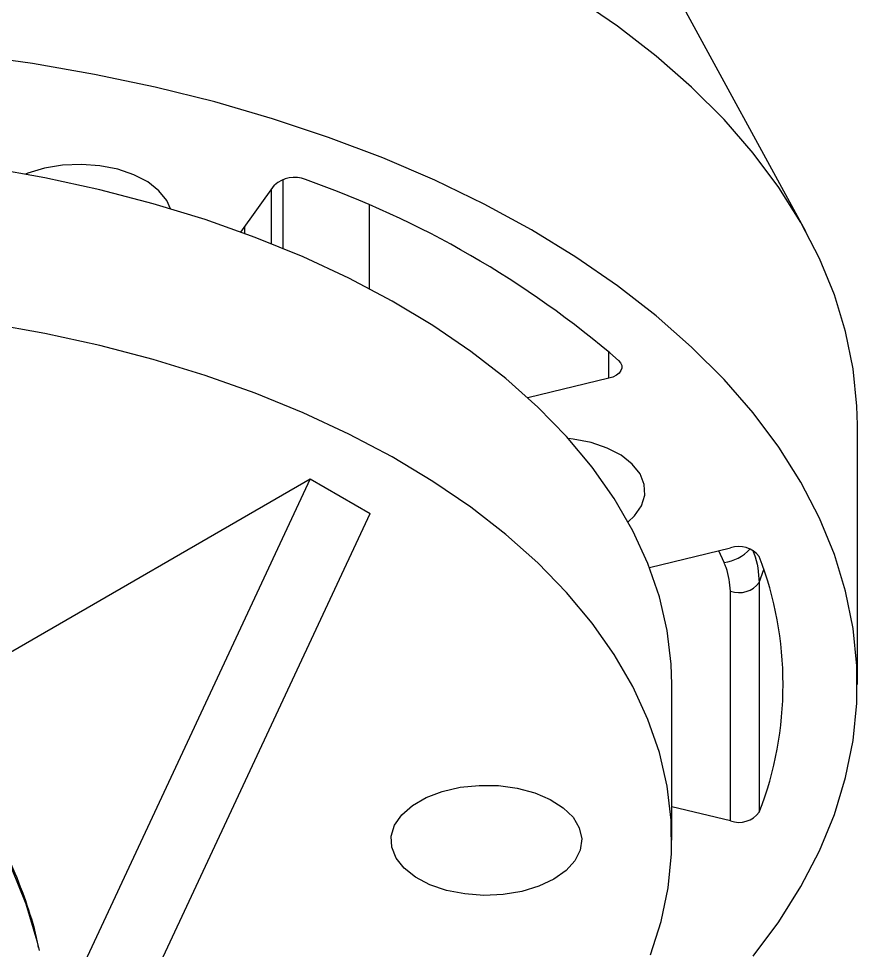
# Model space of a CAD drawing. Header units: millimetres. Extents: x 284 to 3312, y -237 to 1155.
# Drawn here: x 1892.5 to 1971.6, y 14.4 to 102.3 of the extents above; entities that cross this region are included whole.
import ezdxf

# ---------------------------------------------------------------- set-up
doc = ezdxf.new("R2010")
doc.units = ezdxf.units.MM

msp = doc.modelspace()

# ---------------------------------------------------------------- linework, layer by layer
at = {"color": 7, "linetype": 'Continuous', "lineweight": 25}
for p, q in [((1966.768, 82.211), (1950.553, 111.924)), ((1917.423, 87.117), (1917.423, 80.628)), ((1913.467, 82.165), (1916.635, 86.58)), ((1916.339, 81.067), (1916.339, 86.168)), ((1925.551, 84.704), (1925.551, 76.84)), ((1913.801, 82.631), (1913.801, 82.042)), ((1948.17, 68.375), (1948.17, 70.875)), ((1948.17, 68.375), (1940.522, 66.546)), ((1971.62, 39.502), (1971.62, 63.998)), ((1884.815, 38.574), (1920.006, 58.889)), ((1920.006, 58.889), (1897.834, 11.425)), ((1920.006, 58.889), (1925.663, 55.624)), ((1903.567, 8.324), (1925.663, 55.624)), ((1952.003, 50.546), (1959.651, 52.375)), ((1959.052, 50.996), (1958.562, 52.115)), ((1962.37, 49.119), (1962.806, 50.336)), ((1962.37, 49.119), (1962.37, 27.45)), ((1959.651, 26.629), (1959.651, 48.298)), ((1954.12, 24.804), (1954.12, 39.502)), ((1959.651, 26.629), (1954.12, 27.952))]:
    msp.add_line(p, q, dxfattribs=at)
at = {"color": 7, "linetype": 'Continuous', "lineweight": 25, "flags": 128}
for points in [[(1971.62, 63.998), (1971.575, 65.761), (1971.22, 69.281), (1970.511, 72.783), (1969.45, 76.256), (1968.042, 79.687), (1966.29, 83.064), (1964.201, 86.378), (1961.782, 89.615), (1959.041, 92.766), (1955.987, 95.82), (1952.631, 98.766), (1948.983, 101.594), (1945.057, 104.295)], [(1961.782, 13.885), (1964.201, 17.122), (1966.29, 20.436), (1968.042, 23.814), (1969.45, 27.244), (1970.511, 30.717), (1971.22, 34.219), (1971.575, 37.739), (1971.575, 41.265), (1971.22, 44.785), (1970.511, 48.287), (1969.45, 51.759), (1968.042, 55.19), (1966.29, 58.568), (1964.201, 61.881), (1961.782, 65.119), (1959.041, 68.27), (1955.987, 71.324), (1952.631, 74.269), (1948.983, 77.098), (1945.057, 79.799), (1940.866, 82.363), (1936.423, 84.783), (1931.744, 87.049), (1926.845, 89.155), (1921.742, 91.093), (1916.453, 92.856), (1910.995, 94.438), (1905.386, 95.835), (1899.647, 97.04), (1893.796, 98.052), (1887.853, 98.865)], [(1954.12, 39.502), (1954.057, 41.409), (1953.673, 44.6), (1952.94, 47.769), (1951.861, 50.906), (1950.44, 53.997), (1948.683, 57.03), (1946.597, 59.993), (1944.191, 62.873), (1941.473, 65.66), (1938.456, 68.342), (1935.151, 70.908), (1931.571, 73.349), (1927.731, 75.654), (1923.646, 77.814), (1919.332, 79.82), (1914.807, 81.665), (1910.089, 83.34), (1905.196, 84.841), (1900.149, 86.159), (1894.968, 87.29), (1889.673, 88.23)], [(1906.811, 84.371), (1906.471, 85.137), (1905.732, 86.065), (1904.684, 86.889), (1903.37, 87.574), (1901.844, 88.093), (1900.169, 88.423), (1898.413, 88.553), (1896.647, 88.475), (1894.945, 88.194), (1893.376, 87.721), (1893.159, 87.635)], [(1952.096, 14.002), (1953.108, 17.146), (1953.774, 20.321), (1954.091, 23.514), (1954.057, 26.712), (1953.673, 29.902), (1952.94, 33.072), (1951.861, 36.208), (1950.44, 39.299), (1948.683, 42.332), (1946.597, 45.295), (1944.191, 48.175), (1941.473, 50.962), (1938.456, 53.644), (1935.151, 56.211), (1931.571, 58.651), (1927.731, 60.956), (1923.646, 63.116), (1919.332, 65.122), (1914.807, 66.967), (1910.089, 68.643), (1905.196, 70.143), (1900.149, 71.461), (1894.968, 72.592), (1889.673, 73.532)], [(1949.088, 70.066), (1949.282, 69.84), (1949.387, 69.596), (1949.398, 69.344), (1949.313, 69.097), (1949.138, 68.866), (1948.881, 68.663), (1948.553, 68.496), (1948.17, 68.375)], [(1949.998, 54.823), (1950.595, 55.389), (1951.252, 56.338), (1951.564, 57.344), (1951.52, 58.366), (1951.119, 59.362), (1950.38, 60.29), (1949.332, 61.114), (1948.019, 61.799), (1946.493, 62.318), (1944.818, 62.648), (1944.343, 62.704)], [(1942.984, 21.13), (1941.572, 20.466), (1939.958, 19.979), (1938.207, 19.69), (1936.392, 19.61), (1934.585, 19.743), (1932.862, 20.083), (1931.293, 20.616), (1929.942, 21.321), (1928.864, 22.169), (1928.103, 23.124), (1927.692, 24.148), (1927.646, 25.199), (1927.967, 26.234), (1928.642, 27.21), (1929.645, 28.088), (1930.932, 28.831), (1932.453, 29.409), (1934.144, 29.799), (1935.936, 29.985), (1937.757, 29.958), (1939.531, 29.721), (1941.185, 29.282), (1942.653, 28.659), (1943.874, 27.879), (1944.798, 26.973), (1945.387, 25.979), (1945.617, 24.936), (1945.479, 23.888), (1944.978, 22.877), (1944.134, 21.945), (1942.984, 21.13)], [(1891.803, 22.241), (1893.186, 18.799), (1894.219, 15.315), (1894.426, 14.424)]]:
    msp.add_lwpolyline(points, dxfattribs=at)
at = {"color": 7, "linetype": 'Continuous', "lineweight": 25}
for centre, radius, start, end in [((1918.508, 84.583), 2.738, 67.33966, 133.16944), ((1889.191, 0.404), 91.872, 49.31026, 70.69512), ((1958.531, 54.956), 3.994, 277.50247, 317.93364), ((1960.449, 50.104), 2.407, 37.04356, 109.369), ((1931.085, 39.502), 33.526, 338.93172, 21.06828), ((1960.449, 50.569), 2.407, 250.631, 322.95644), ((1960.449, 28.9), 2.407, 250.631, 322.95644)]:
    msp.add_arc(centre, radius, start, end, dxfattribs=at)
for points, knots in [([(1894.375, 14.706), (1894.346, 14.868), (1894.109, 16.193), (1893.341, 18.673), (1892.087, 22.014), (1890.539, 25.208), (1888.781, 28.24), (1886.756, 31.211), (1884.472, 34.114), (1881.936, 36.94), (1879.154, 39.682), (1876.136, 42.331), (1872.891, 44.882), (1869.427, 47.328), (1865.755, 49.663), (1861.885, 51.881), (1857.828, 53.976), (1853.597, 55.943), (1849.203, 57.778), (1844.66, 59.476), (1839.981, 61.032), (1835.183, 62.444), (1830.281, 63.706), (1825.297, 64.817), (1820.258, 65.772), (1815.203, 66.569), (1810.211, 67.203), (1805.453, 67.67), (1801.307, 67.968), (1797.588, 68.154), (1794.035, 68.27), (1791.545, 68.286), (1790.252, 68.294)], [0, 0, 0, 0, 0.005405, 0.044275, 0.083773, 0.119464, 0.15522, 0.191029, 0.226881, 0.262763, 0.298665, 0.334577, 0.370488, 0.406393, 0.442285, 0.478156, 0.514002, 0.549818, 0.585598, 0.621332, 0.657011, 0.692616, 0.728121, 0.763484, 0.79863, 0.833415, 0.867527, 0.900126, 0.929286, 0.950527, 0.974304, 1, 1, 1, 1]), ([(1961.749, 52.151), (1961.784, 52.067), (1962.202, 51.061), (1962.29, 50.047), (1962.37, 49.119)], [0, 0, 0, 0, 0.08394, 1, 1, 1, 1]), ([(1959.651, 48.298), (1959.58, 49.042), (1959.494, 49.942), (1959.117, 50.841), (1959.052, 50.996)], [0, 0, 0, 0, 0.82681, 1, 1, 1, 1])]:
    msp.add_open_spline(points, degree=3, knots=knots, dxfattribs=at)

doc.saveas('drawing.dxf')
